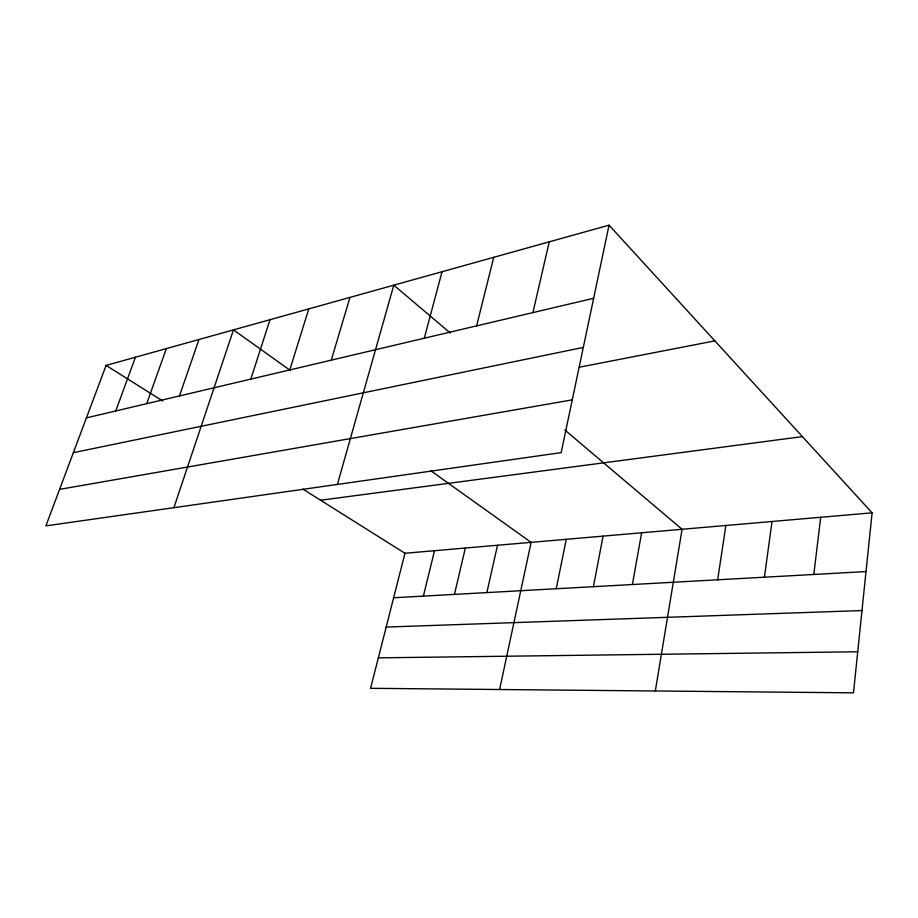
<?xml version="1.0" encoding="UTF-8"?>
<svg xmlns="http://www.w3.org/2000/svg" width="918" height="918" viewBox="0 0 918 918"><rect width="100%" height="100%" fill="white"/><g stroke="black" fill="none" stroke-linecap="round" stroke-linejoin="round"><path stroke-width="1.38" d="M872.1 512.829L853.476 692.838L370.585 688.305L404.964 553.267L872.1 512.829L609.047 225.162L106.109 365.398L45.9 525.876L561.162 452.62L609.047 225.162M813.818 574.461L820.692 517.282M764.43 577.204L772.015 521.493M717.669 579.797L725.874 525.486M655.326 690.979L682.074 529.284L564.903 430.072M632.387 584.525L641.625 532.784M593.407 586.694L603.069 536.123M556.239 588.748L566.268 539.302M499.599 689.521L531.12 542.354L430.99 470.877M486.861 592.603L497.51 545.258M532.91 312.602L549.251 241.836M454.433 594.405L465.346 548.046M423.382 596.126L434.524 550.708M476.614 325.879L493.735 257.315M424.288 338.214L442.04 271.728M337.399 484.429L393.799 285.177L450.325 333.05M331.283 360.143L349.953 297.409M289.79 369.931L308.769 308.896M250.798 379.134L270.007 319.694M173.904 507.677L233.47 329.883L290.409 370.528M179.446 395.956L198.976 339.511M146.719 403.668L166.342 348.611M115.76 410.966L135.428 357.228M86.418 417.885L593.648 298.281M73.371 452.666L583.309 347.406M579.338 367.211L714.847 340.865M59.601 489.374L572.27 399.846M320.589 500.23L802.389 436.601M393.627 597.767L866.03 571.57M386.168 627.074L861.991 610.562M378.331 657.85L857.733 651.78M106.109 365.398L162.761 401.017M302.917 489.122L404.964 553.267"/></g></svg>
